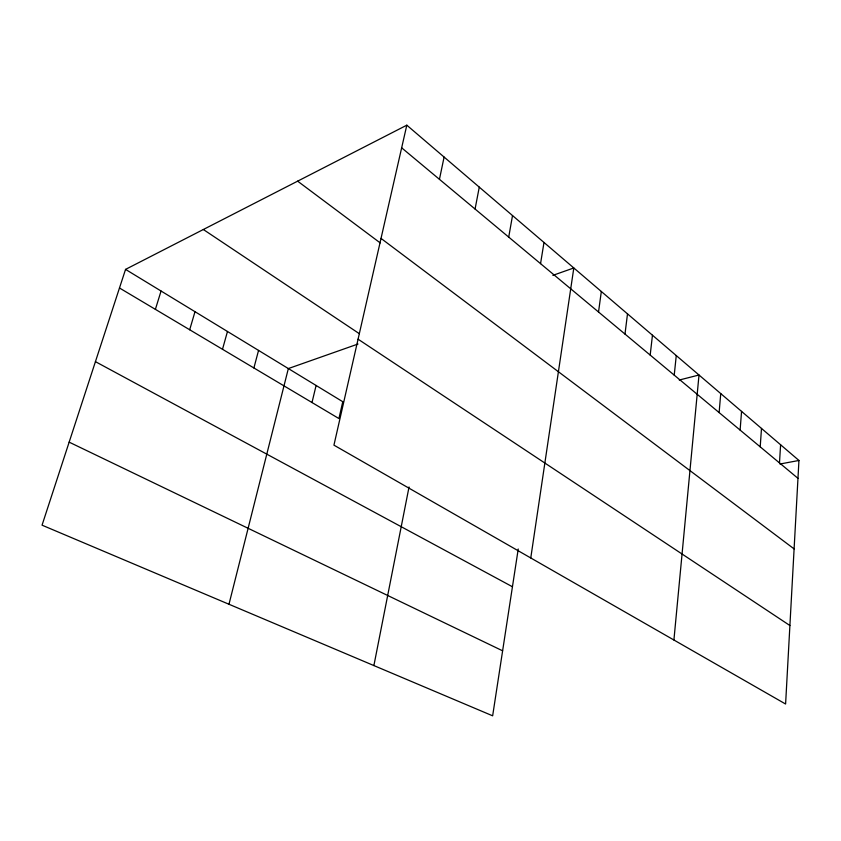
<?xml version="1.0" encoding="UTF-8"?>
<svg xmlns="http://www.w3.org/2000/svg" width="841" height="841" viewBox="0 0 841 841"><rect width="100%" height="100%" fill="white"/><g stroke="black" fill="none" stroke-linecap="round" stroke-linejoin="round"><path stroke-width="1.26" d="M798.95 460.458L785.599 704.022L333.94 445.152L406.813 125.183L798.95 460.458L779.922 464.032M779.481 462.928L780.606 444.773M760.211 446.855L761.494 428.426M740.112 430.087L741.562 411.386M719.118 412.584L720.748 393.599M673.914 640.001L699.008 375.002L679.255 380.037M674.23 375.139L676.269 355.564M650.188 355.091L652.458 335.202M624.989 334.066L627.502 313.872M598.529 312L601.326 291.48M530.766 557.961L573.814 267.964L552.863 275.354M518.235 548.994L492.647 715.817L42.05 525.173L125.551 269.393L406.813 125.183M540.553 263.654L543.99 242.46M508.721 237.099L512.516 215.559M475.07 209.031L479.275 187.133M373.888 665.567L409.041 486.971M439.444 179.322L444.101 157.057M312 402.545L316.1 385.472M228.983 604.258L288.347 368.568L358.003 344.022M253.898 367.969L258.555 350.413M222.497 349.288L227.469 331.48M189.688 329.767L194.996 311.706M155.385 309.362L161.062 291.028M69.151 442.145L502.613 650.808M95.432 361.651L512.442 586.755M119.475 287.99L338.934 418.555L342.771 401.714L125.551 269.393M358.077 339.186L789.899 625.525M203.343 229.509L359.328 333.677M297.64 181.162L380.206 242.902M381.026 238.402L794.104 548.9M401.662 147.816L797.972 478.34"/></g></svg>
